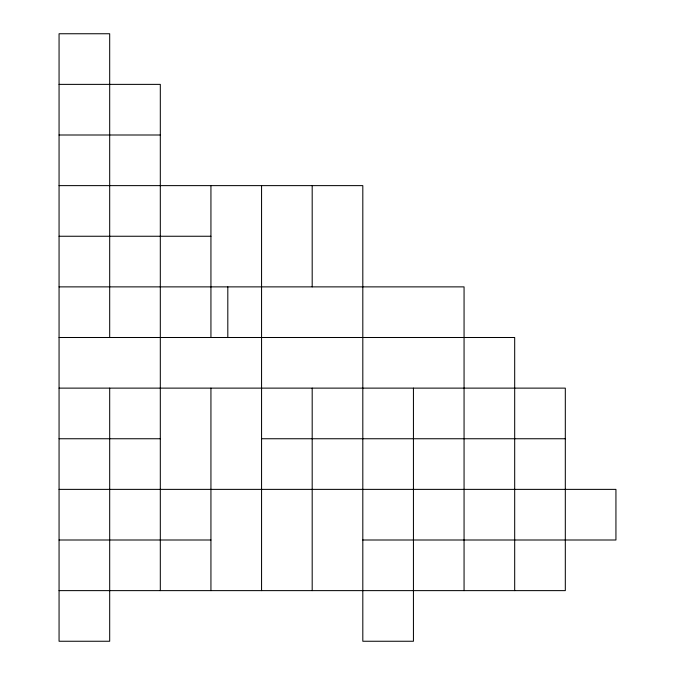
<?xml version="1.0" encoding="UTF-8"?>
<svg xmlns="http://www.w3.org/2000/svg" width="675" height="675" viewBox="0 0 675 675"><rect width="100%" height="100%" fill="white"/><g stroke="black" fill="none" stroke-linecap="round" stroke-linejoin="round"><path stroke-width="1.01" d="M59.062 84.375L160.312 84.375L160.312 590.625M59.062 135L160.312 135M59.062 185.625L362.812 185.625L362.812 641.25L413.438 641.25L413.438 388.125M59.062 236.25L210.938 236.25M59.062 286.875L464.062 286.875L464.062 590.625M59.062 337.5L514.688 337.5L514.688 590.625M59.062 388.125L565.312 388.125L565.312 590.625L59.062 590.625M59.062 438.75L160.312 438.75M261.562 438.75L565.312 438.75M59.062 489.375L615.938 489.375L615.938 540L362.812 540M59.062 540L210.938 540M312.188 185.625L312.188 286.875M312.188 388.125L312.188 590.625M261.562 185.625L261.562 590.625M227.812 286.875L227.812 337.5M210.938 185.625L210.938 337.5M210.938 388.125L210.938 590.625M109.688 337.5L109.688 33.75L59.062 33.75L59.062 641.25L109.688 641.25L109.688 388.125"/></g></svg>
